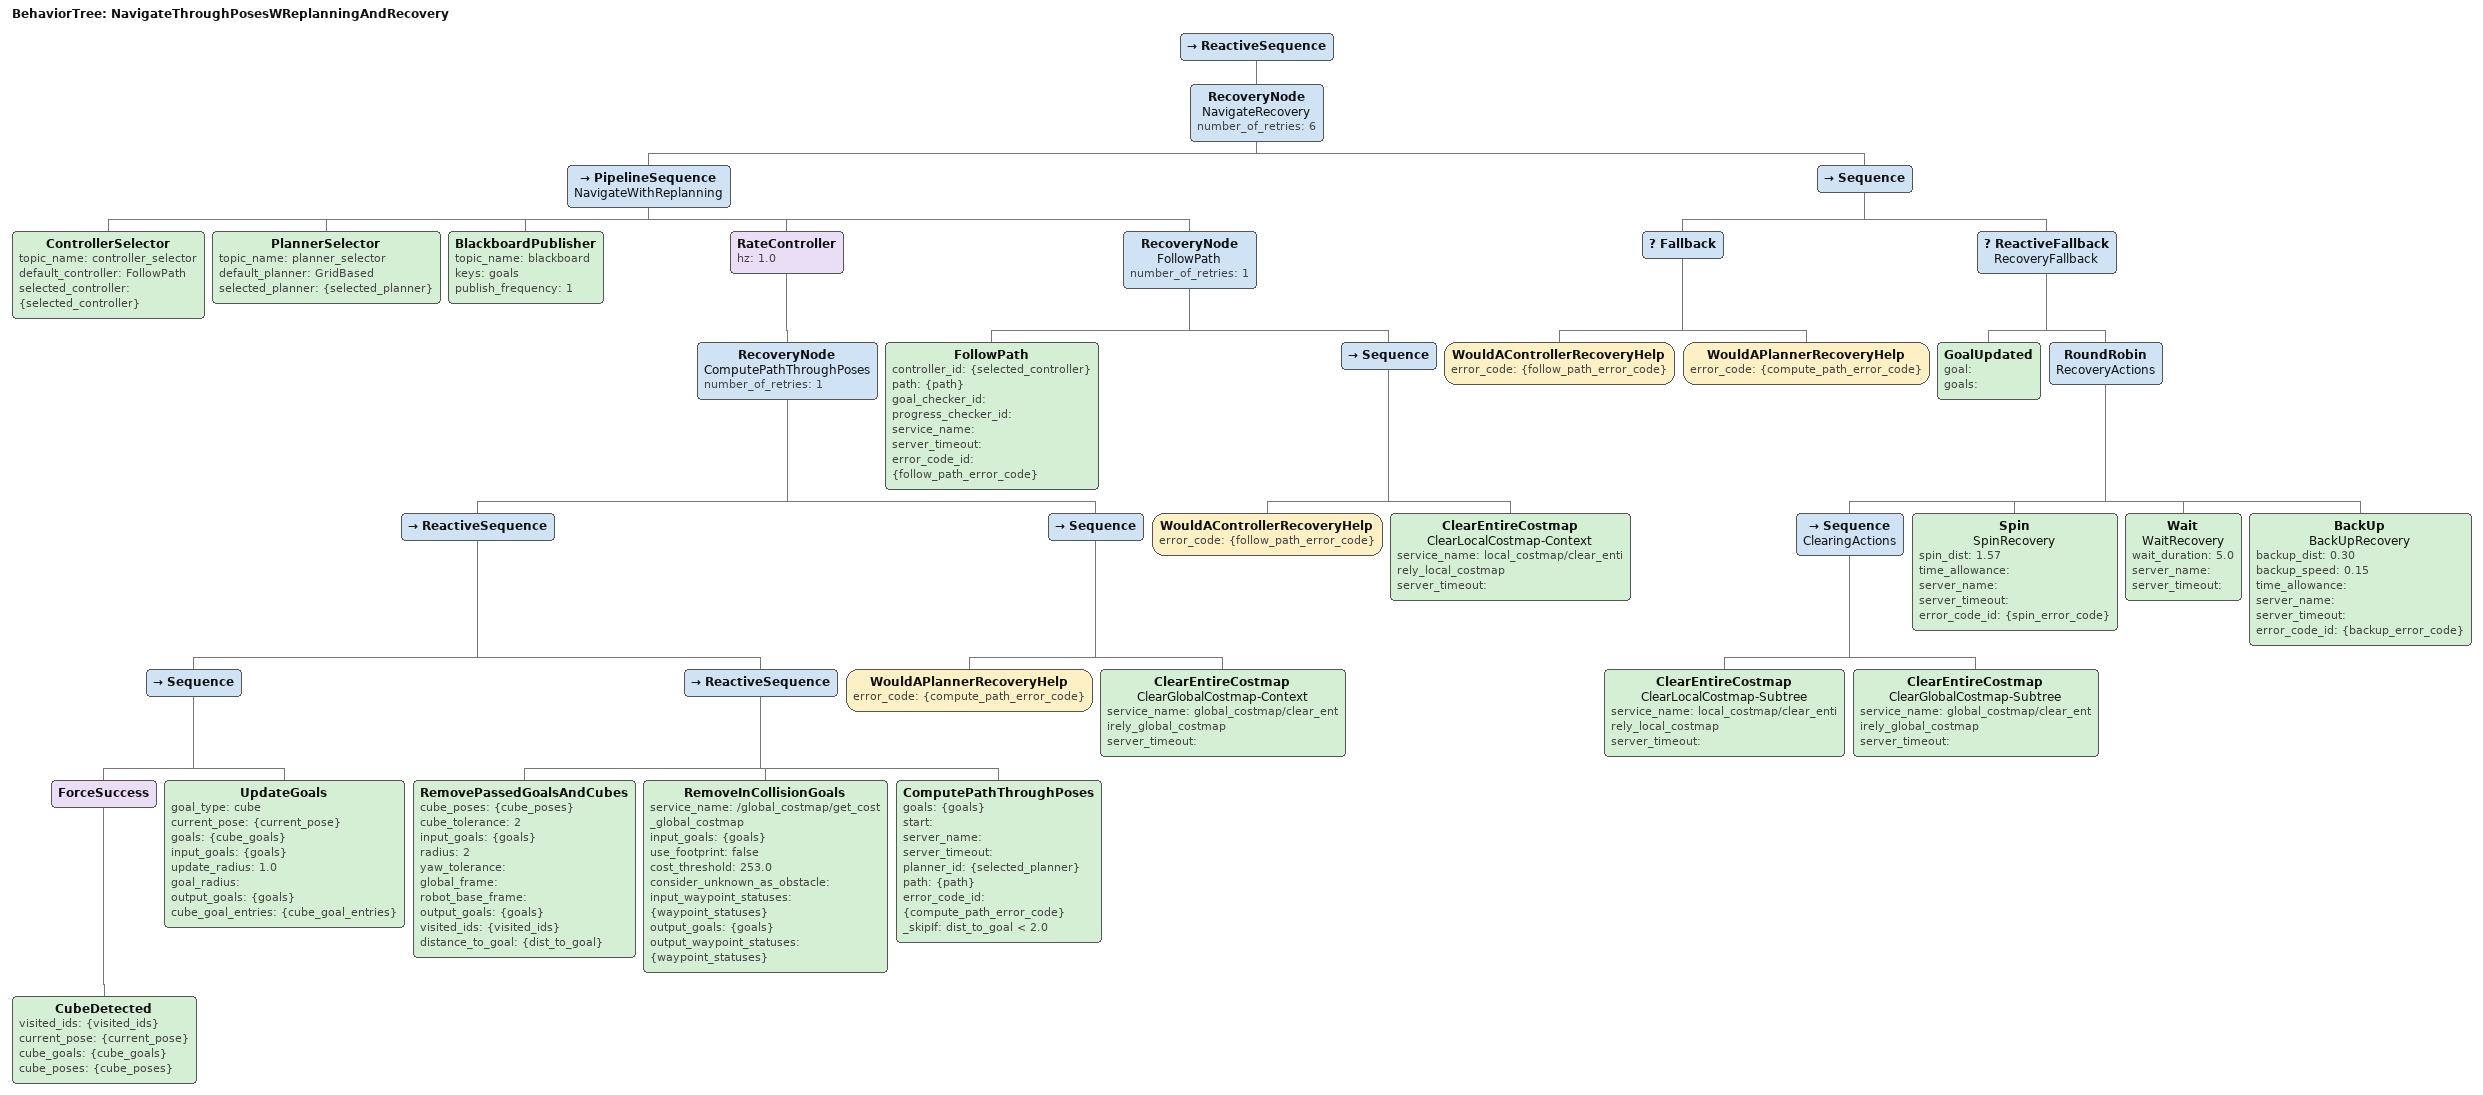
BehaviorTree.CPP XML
<?xml version="1.0" encoding="UTF-8"?>
<root BTCPP_format="4"
      main_tree_to_execute="NavigateThroughPosesWReplanningAndRecovery">
  <BehaviorTree ID="NavigateThroughPosesWReplanningAndRecovery">
    <ReactiveSequence>
      <RecoveryNode name="NavigateRecovery"
                    number_of_retries="6">
        <PipelineSequence name="NavigateWithReplanning">
          <ControllerSelector topic_name="controller_selector"
                              default_controller="FollowPath"
                              selected_controller="{selected_controller}"/>
          <PlannerSelector topic_name="planner_selector"
                           default_planner="GridBased"
                           selected_planner="{selected_planner}"/>
          <BlackboardPublisher topic_name="blackboard"
                               keys="goals"
                               publish_frequency="1"/>
          <RateController hz="1.0">
            <RecoveryNode name="ComputePathThroughPoses"
                          number_of_retries="1">
              <ReactiveSequence>
                <Sequence>
                  <ForceSuccess>
                    <CubeDetected visited_ids="{visited_ids}"
                                  current_pose="{current_pose}"
                                  cube_goals="{cube_goals}"
                                  cube_poses="{cube_poses}"/>
                  </ForceSuccess>
                  <UpdateGoals goal_type="cube"
                               current_pose="{current_pose}"
                               goals="{cube_goals}"
                               input_goals="{goals}"
                               update_radius="1.0"
                               goal_radius=""
                               output_goals="{goals}"
                               cube_goal_entries="{cube_goal_entries}"/>
                </Sequence>
                <ReactiveSequence>
                  <RemovePassedGoalsAndCubes cube_poses="{cube_poses}"
                                             cube_tolerance="2"
                                             input_goals="{goals}"
                                             radius="2"
                                             yaw_tolerance=""
                                             global_frame=""
                                             robot_base_frame=""
                                             output_goals="{goals}"
                                             visited_ids="{visited_ids}"
                                             distance_to_goal="{dist_to_goal}"/>
                  <RemoveInCollisionGoals service_name="/global_costmap/get_cost_global_costmap"
                                          input_goals="{goals}"
                                          use_footprint="false"
                                          cost_threshold="253.0"
                                          consider_unknown_as_obstacle=""
                                          input_waypoint_statuses="{waypoint_statuses}"
                                          output_goals="{goals}"
                                          output_waypoint_statuses="{waypoint_statuses}"/>
                  <ComputePathThroughPoses goals="{goals}"
                                           start=""
                                           server_name=""
                                           server_timeout=""
                                           planner_id="{selected_planner}"
                                           path="{path}"
                                           error_code_id="{compute_path_error_code}"
                                           _skipIf="dist_to_goal &lt; 2.0"/>
                </ReactiveSequence>
              </ReactiveSequence>
              <Sequence>
                <WouldAPlannerRecoveryHelp error_code="{compute_path_error_code}"/>
                <ClearEntireCostmap name="ClearGlobalCostmap-Context"
                                    service_name="global_costmap/clear_entirely_global_costmap"
                                    server_timeout=""/>
              </Sequence>
            </RecoveryNode>
          </RateController>
          <RecoveryNode name="FollowPath"
                        number_of_retries="1">
            <FollowPath controller_id="{selected_controller}"
                        path="{path}"
                        goal_checker_id=""
                        progress_checker_id=""
                        service_name=""
                        server_timeout=""
                        error_code_id="{follow_path_error_code}"/>
            <Sequence>
              <WouldAControllerRecoveryHelp error_code="{follow_path_error_code}"/>
              <ClearEntireCostmap name="ClearLocalCostmap-Context"
                                  service_name="local_costmap/clear_entirely_local_costmap"
                                  server_timeout=""/>
            </Sequence>
          </RecoveryNode>
        </PipelineSequence>
        <Sequence>
          <Fallback>
            <WouldAControllerRecoveryHelp error_code="{follow_path_error_code}"/>
            <WouldAPlannerRecoveryHelp error_code="{compute_path_error_code}"/>
          </Fallback>
          <ReactiveFallback name="RecoveryFallback">
            <GoalUpdated goal=""
                         goals=""/>
            <RoundRobin name="RecoveryActions">
              <Sequence name="ClearingActions">
                <ClearEntireCostmap name="ClearLocalCostmap-Subtree"
                                    service_name="local_costmap/clear_entirely_local_costmap"
                                    server_timeout=""/>
                <ClearEntireCostmap name="ClearGlobalCostmap-Subtree"
                                    service_name="global_costmap/clear_entirely_global_costmap"
                                    server_timeout=""/>
              </Sequence>
              <Spin name="SpinRecovery"
                    spin_dist="1.57"
                    time_allowance=""
                    server_name=""
                    server_timeout=""
                    error_code_id="{spin_error_code}"/>
              <Wait name="WaitRecovery"
                    wait_duration="5.0"
                    server_name=""
                    server_timeout=""/>
              <BackUp name="BackUpRecovery"
                      backup_dist="0.30"
                      backup_speed="0.15"
                      time_allowance=""
                      server_name=""
                      server_timeout=""
                      error_code_id="{backup_error_code}"/>
            </RoundRobin>
          </ReactiveFallback>
        </Sequence>
      </RecoveryNode>
    </ReactiveSequence>
  </BehaviorTree>

</root>
